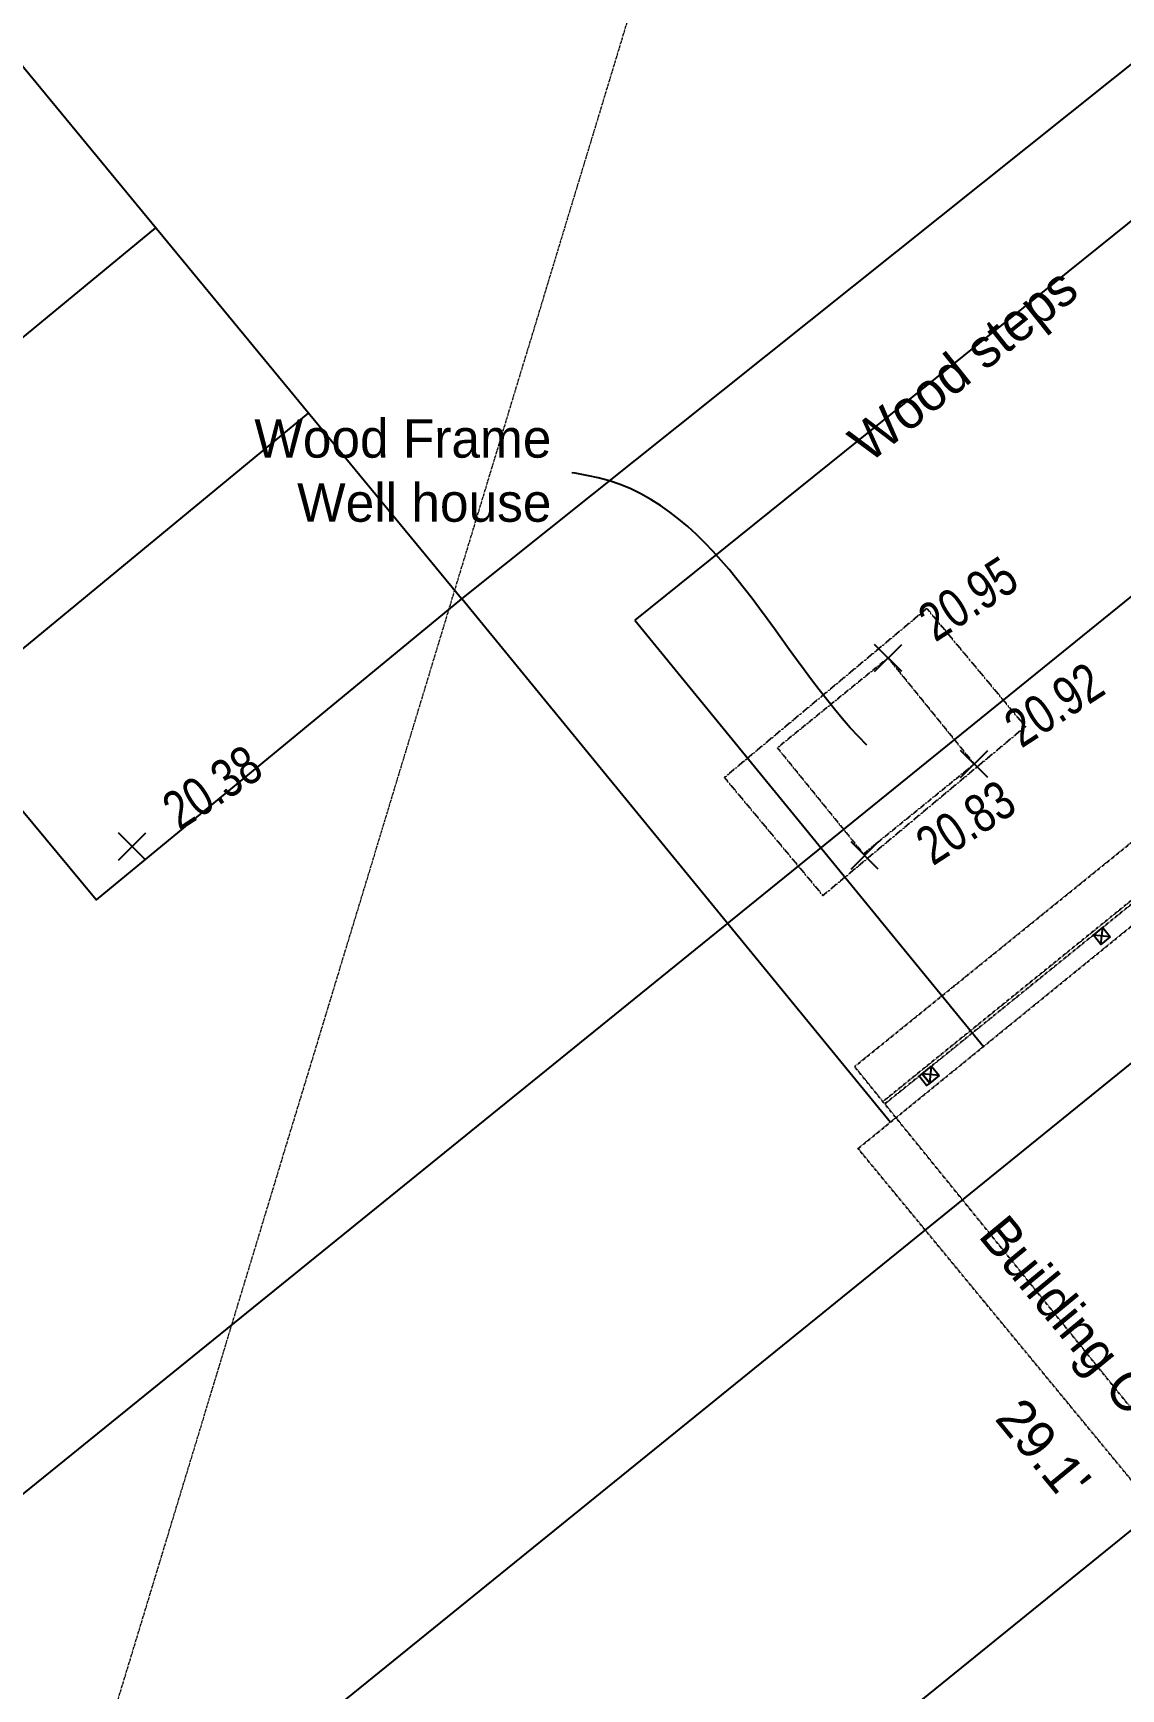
# Model space of a CAD drawing. Header units: inches. Extents: x -625442 to 34963, y -27993 to 66986.
# Drawn here: x -337131 to -336588, y 27782 to 28609 of the extents above; entities that cross this region are included whole.
import ezdxf
from ezdxf.enums import TextEntityAlignment as Align

# ---------------------------------------------------------------- set-up
doc = ezdxf.new("R2010")
doc.units = ezdxf.units.IN
doc.header["$LTSCALE"] = 0.5
doc.header["$MEASUREMENT"] = 0
for name, pattern in [('CENTERX2', [4, 2.5, -0.5, 0.5, -0.5]), ('DASHED2', [0.375, 0.25, -0.125]), ('HIDDEN2', [0.1875, 0.125, -0.0625])]:
    doc.linetypes.add(name, pattern=pattern)
for name, color, linetype in [('BUILDING', 253, 'DASHED2'), ('BUILDING OH', 80, 'HIDDEN2'), ('EDGE OF CONCRETE', 253, 'DASHED2'), ('P-ABOVE', 201, 'HIDDEN2'), ('P-BELOW-LIGHT', 143, 'Continuous'), ('P-BELOW-MED', 145, 'Continuous'), ('P-WALL', 90, 'Continuous'), ('P-WINDOW', 213, 'Continuous'), ('SPOT ELEVATION TEXT', 252, 'Continuous'), ('TEXT', 7, 'Continuous')]:
    doc.layers.add(name, color=color, linetype=linetype)
doc.layers.add('HA-Grid Line', color=104, linetype='CENTERX2', lineweight=15)
doc.styles.add('BLDG', font='IC-Romans.shx', dxfattribs={"width": 0.8})
doc.styles.add('TXT', font='IC-Romans.shx')
doc.dimstyles.new('20 SCALE', dxfattribs={"dimtxt": 1.6, "dimasz": 2, "dimexe": 0.18, "dimexo": 0.0625, "dimgap": 0.04, "dimtad": 0, "dimdec": 1, "dimzin": 0, "dimdsep": 46, "dimtxsty": 'BLDG', "dimcen": 0.09, "dimaunit": 1, "dimadec": 4, "dimazin": 0, "dimtfac": 1, "dimtdec": 1, "dimtofl": 0, "dimtmove": 2, "dimatfit": 3, "dimfxl": 1, "dimtolj": 1, "dimtzin": 0, "dimarcsym": 0})

# ---------------------------------------------------------------- blocks, each defined once
blk = doc.blocks.new('SPT10')
at = {"color": 0, "linetype": 'Continuous'}
for p, q in [((-0.354, -0.354), (0.354, 0.354)), ((0.354, -0.354), (-0.354, 0.354))]:
    blk.add_line(p, q, dxfattribs=at)

msp = doc.modelspace()

# ---------------------------------------------------------------- linework, layer by layer
at = {"layer": 'BUILDING'}
for points in [[(-336684.58773, 28321.53737), (-336785.68362, 28237.14831)], [(-336684.58773, 28321.53737), (-336635.37254, 28262.57887)], [(-336635.37254, 28262.57887), (-336736.46843, 28178.18981)], [(-336785.68362, 28237.14831), (-336736.46843, 28178.18981)]]:
    msp.add_lwpolyline(points, dxfattribs=at)
at = {"layer": 'BUILDING OH'}
msp.add_lwpolyline([(-336216.09883, 28158.24816), (-336143.63736, 28070.99528), (-336496.61077, 27782.15404), (-336718.93436, 28051.88398), (-336364.29431, 28340.40495)], dxfattribs=at)
at = {"layer": 'DEFPOINTS'}
for p, q in [((-339293.45644, 26132.19413), (-335635.81079, 29094.19209)), ((-339179.44793, 25991.40986), (-335521.80228, 28953.40782)), ((-339065.43942, 25850.62558), (-335407.79377, 28812.62354))]:
    msp.add_line(p, q, dxfattribs=at)
at = {"layer": 'EDGE OF CONCRETE'}
for points in [[(-336703.95061, 28296.86213), (-336759.2353, 28251.97765)], [(-336703.95061, 28296.86213), (-336660.9533, 28243.9019)], [(-336759.2353, 28251.97765), (-336716.23799, 28199.01742)], [(-336716.23799, 28199.01742), (-336660.9533, 28243.9019)]]:
    msp.add_lwpolyline(points, dxfattribs=at)
at = {"layer": 'HA-Grid Line'}
msp.add_line((-335559.90267, 32812.93426), (-337348.6919, 26919.84497), dxfattribs=at)
at = {"layer": 'P-ABOVE'}
for p, q in [((-336352.91231, 28361.66233), (-336706.50923, 28075.31602)), ((-336352.42443, 28360.12726), (-336705.56524, 28074.15031))]:
    msp.add_line(p, q, dxfattribs=at)
msp.add_lwpolyline([(-336198.78301, 28180.86851), (-336113.19378, 28075.178), (-336471.45352, 27785.05568), (-336720.66922, 28092.80158), (-336445.56304, 28315.58531), (-336431.40306, 28298.09975)], dxfattribs=at)
at = {"layer": 'P-BELOW-LIGHT'}
for p, q in [((-336536.59098, 28552.1861), (-336830.44625, 28315.7365)), ((-337253.43132, 28360.16303), (-337069.66414, 28511.63224)), ((-337177.10697, 28267.56394), (-336993.33978, 28419.03315)), ((-336916.84198, 28326.57257), (-336702.80194, 28065.00867)), ((-336830.44625, 28315.7365), (-336656.25907, 28102.8741))]:
    msp.add_line(p, q, dxfattribs=at)
for points in [[(-335553.66433, 29776.20558), (-335733.28174, 29680.23898), (-335896.93663, 29141.08499), (-336917.01543, 28326.43405), (-337626.1982, 29186.83679)], [(-336917.01543, 28326.43405), (-337099.3422, 28176.1521), (-337789.04268, 29007.25151), (-337603.93463, 29159.82592)]]:
    msp.add_lwpolyline(points, dxfattribs=at)
at = {"layer": 'P-BELOW-MED'}
for p, q in [((-336592.99019, 28157.59405), (-336601.429, 28158.48088)), ((-336597.653, 28153.81806), (-336596.76618, 28162.25687)), ((-336678.47516, 28088.36747), (-336686.91397, 28089.25429)), ((-336683.13797, 28084.59148), (-336682.25115, 28093.03029))]:
    msp.add_line(p, q, dxfattribs=at)
at = {"layer": 'P-WALL'}
for points in [[(-336592.99019, 28157.59405), (-336597.653, 28153.81806), (-336601.429, 28158.48088), (-336596.76618, 28162.25687)], [(-336678.47516, 28088.36747), (-336683.13797, 28084.59148), (-336686.91397, 28089.25429), (-336682.25115, 28093.03029)]]:
    msp.add_lwpolyline(points, close=True, dxfattribs=at)
at = {"layer": 'P-WINDOW'}
msp.add_lwpolyline([(-336683.13797, 28084.59148), (-336684.69225, 28083.33281), (-336688.46824, 28087.99563), (-336686.91397, 28089.25429)], close=True, dxfattribs=at)

# ---------------------------------------------------------------- block references
at = {"layer": 'SPOT ELEVATION TEXT', "xscale": 19.2, "yscale": 19.2, "zscale": 19.2}
for p in [(-336703.95061, 28296.86213), (-336660.9533, 28243.9019), (-337081.39047, 28202.71094), (-336715.61152, 28198.2566)]:
    msp.add_blockref('SPT10', p, dxfattribs=at)

# ---------------------------------------------------------------- texts
at = {"layer": 'SPOT ELEVATION TEXT', "style": 'BLDG', "width": 0.8}
for s, p in [('20.95', (-336658.83843, 28318.46194)), ('20.92', (-336615.84113, 28265.50171)), ('20.38', (-337036.27829, 28224.31076)), ('20.83', (-336660.01892, 28206.75813))]:
    msp.add_text(s, height=19.2, rotation=33, dxfattribs=at).set_placement(p, align=Align.CENTER)
at = {"layer": 'TEXT', "char_height": 19.2, "style": 'TXT'}
for s, insert, attachment_point, rotation in [('Wood steps', (-336725.50042, 28408.67042), 1, 38.6114128), ('Building Overhang', (-336577.40408, 27938.84624), 2, 309.49688703), ("29.1'", (-336618.88446, 27907.86009), 2, 309.49688703)]:
    msp.add_mtext(s, dxfattribs=dict(at, insert=insert, attachment_point=attachment_point, rotation=rotation))
at = {"layer": 'TEXT', "insert": (-336872.0598, 28416.09265), "char_height": 19.2, "attachment_point": 3, "style": 'TXT'}
msp.add_mtext('Wood Frame \\PWell house', dxfattribs=at)

# ---------------------------------------------------------------- leaders
at = {"layer": 'TEXT', "path_type": 1}
msp.add_leader([(-336714.63139, 28253.335), (-336848.71085, 28386.82389), (-336861.80574, 28389.38552)], dimstyle='20 SCALE', dxfattribs=at)

doc.saveas('drawing.dxf')
